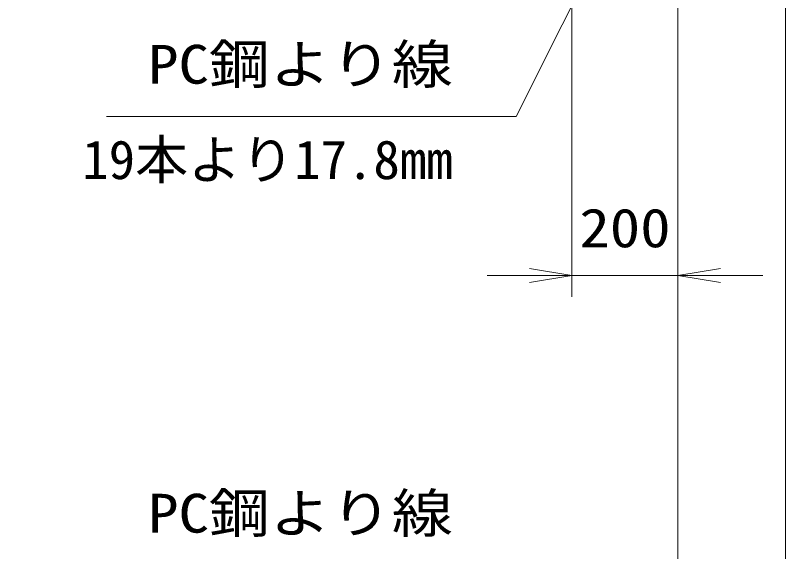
# Model space of a CAD drawing. Units: millimetres at full size; details may follow other scales. Extents: x 37600 to 71200, y -138800 to -115040.
# Drawn here: x 56505 to 57958, y -134061 to -133049 of the extents above; entities that cross this region are included whole.
import ezdxf
from ezdxf.enums import TextEntityAlignment as Align

# ---------------------------------------------------------------- set-up
doc = ezdxf.new("R2010")
doc.units = ezdxf.units.MM
doc.header["$LTSCALE"] = 80.0044
doc.layers.add('0_2', color=4, linetype='Continuous', lineweight=13)
doc.layers.add('寸法', color=6, linetype='Continuous', lineweight=13)
doc.styles.add('ＭＳ ゴシック', font='')
doc.styles.get('ＭＳ ゴシック').set_extended_font_data('MS Gothic')

# ---------------------------------------------------------------- blocks, each defined once
blk = doc.blocks.new('open_arrow')
at = {"color": 0, "linetype": 'Continuous', "lineweight": -2}
blk.add_lwpolyline([(7.5, 1.25), (0, 0), (7.5, -1.25)], dxfattribs=at)

msp = doc.modelspace()

# ---------------------------------------------------------------- linework, layer by layer
at = {"layer": '0_2', "color": 3}
for points in [[(54352, -134893), (57958, -134893), (57958, -132437), (54352, -132437)], [(54755, -134690), (57555, -134690), (57755, -134490), (57755, -132840), (57555, -132640), (54755, -132640), (54555, -132840), (54555, -134490)]]:
    msp.add_lwpolyline(points, close=True, dxfattribs=at)
at = {"layer": '寸法'}
for p, q in [((57555, -132680), (57555, -133580)), ((57755, -132880), (57755, -133580)), ((57915, -133540), (57395, -133540))]:
    msp.add_line(p, q, dxfattribs=at)
msp.add_lwpolyline([(57745, -132650), (57709.22, -132721.55), (57450, -133240), (56676.67, -133240)], dxfattribs=at)

# ---------------------------------------------------------------- block references
at = {"layer": '寸法', "xscale": 10.7, "yscale": 10.7, "rotation": 180}
msp.add_blockref('open_arrow', (57555, -133540), dxfattribs=at)
at = {"layer": '寸法', "xscale": 10.7, "yscale": 10.7}
msp.add_blockref('open_arrow', (57755, -133540), dxfattribs=at)

# ---------------------------------------------------------------- texts
at = {"layer": '寸法', "style": 'ＭＳ ゴシック', "width": 1.15}
for p in [(57330, -133200), (57330, -134047)]:
    msp.add_text('PC鋼より線', height=73.31, dxfattribs=at).set_placement(p, align=Align.BOTTOM_RIGHT)
at = {"layer": '寸法', "color": 3, "style": 'ＭＳ ゴシック'}
msp.add_text('19本より17.8mm', height=73.31, dxfattribs=at).set_placement((57330, -133380), align=Align.BOTTOM_RIGHT)
at = {"layer": '寸法', "style": 'ＭＳ ゴシック', "width": 1.15}
msp.add_text('200', height=73.31, dxfattribs=at).set_placement((57655, -133450), align=Align.MIDDLE_CENTER)

doc.saveas('drawing.dxf')
